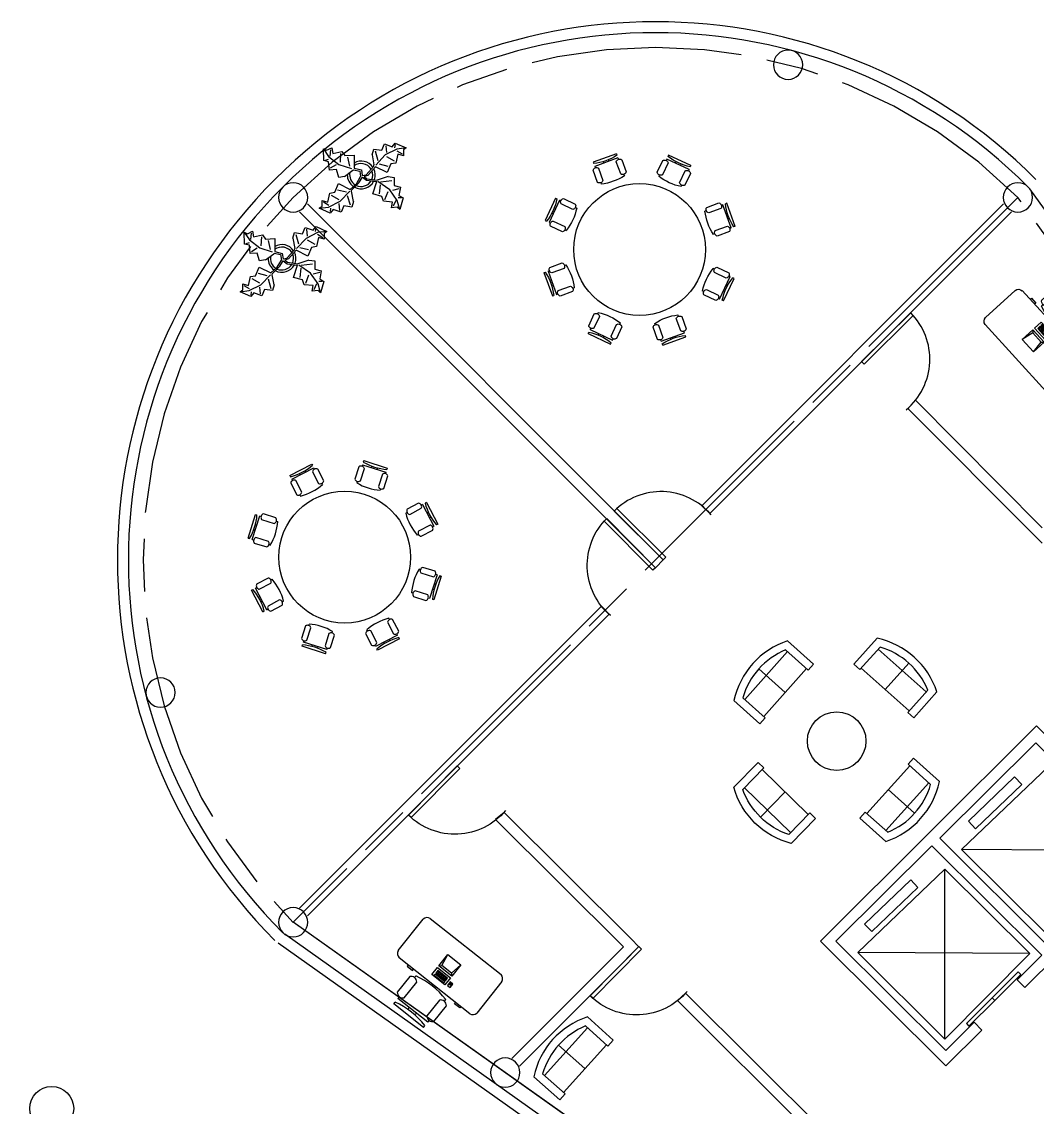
# Model space of a CAD drawing. Header units: millimetres. Extents: x 9 to 248, y 25 to 124.
# Drawn here: x 174.04 to 187.91, y 101.68 to 116.51 of the extents above; entities that cross this region are included whole.
import ezdxf

# ---------------------------------------------------------------- set-up
doc = ezdxf.new("R2010")
doc.units = ezdxf.units.MM
doc.header["$LTSCALE"] = 0.8
doc.header["$MEASUREMENT"] = 0
doc.linetypes.add('ACAD_ISO08W100', pattern=[36, 24, -3, 6, -3])
for name, color, linetype in [('COLUMNAS', 5, 'Continuous'), ('COTAS', 3, 'Continuous'), ('EJES', 1, 'ACAD_ISO08W100'), ('MUEBLES', 2, 'Continuous'), ('MUROS', 6, 'Continuous')]:
    doc.layers.add(name, color=color, linetype=linetype)

# ---------------------------------------------------------------- blocks, each defined once
blk = doc.blocks.new('COLUMNA')
at = {"layer": 'COLUMNAS', "ltscale": 0.15}
blk.add_circle((78.551, 72.792), 0.3, dxfattribs=at)
blk = doc.blocks.new('columna0001')
at = {"layer": 'COLUMNAS', "ltscale": 0.15}
blk.add_circle((0, 0), 0.2, dxfattribs=at)
blk = doc.blocks.new('ele.001')
at = {"layer": 'MUEBLES', "ltscale": 0.15}
for p, q in [((0.739, 1.732), (-0.453, 0.591)), ((0.737, -0.591), (0.739, 1.732)), ((1.899, 0.577), (-0.453, 0.591)), ((0.737, -0.591), (1.899, 0.577)), ((-0.68, 0.325), (-1.872, -0.816)), ((-0.682, -1.998), (-0.68, 0.325)), ((0.48, -0.83), (-1.872, -0.816)), ((-0.682, -1.998), (0.48, -0.83))]:
    blk.add_line(p, q, dxfattribs=at)
for points in [[(0.739, 1.732), (1.899, 0.577)], [(0.737, -0.591), (-0.453, 0.591)], [(-0.68, 0.325), (0.48, -0.83)], [(-0.682, -1.998), (-1.872, -0.816)]]:
    blk.add_lwpolyline(points, dxfattribs=at)
for points in [[(0.272, 1.583), (-0.358, 0.977), (-0.261, 0.876), (0.369, 1.482)], [(1.385, -0.026), (1.42, -0.062), (1.774, 0.292), (1.739, 0.327)], [(-1.147, 0.176), (-1.777, -0.429), (-1.68, -0.53), (-1.051, 0.075)], [(1.032, -0.38), (1.067, -0.415), (1.42, -0.062), (1.385, -0.026)], [(-0.034, -1.433), (0.001, -1.468), (0.355, -1.115), (0.32, -1.079)], [(-0.387, -1.786), (-0.352, -1.822), (0.001, -1.468), (-0.034, -1.433)]]:
    blk.add_lwpolyline(points, close=True, dxfattribs=at)
at = {"layer": 'MUROS', "ltscale": 0.15}
for p, q in [((-0.899, 0.814), (0.571, 2.279)), ((0.571, 2.279), (2.277, 0.556)), ((2.062, 0.555), (1.724, 0.22)), ((2.277, 0.556), (1.83, 0.114)), ((1.724, 0.22), (1.83, 0.114)), ((1.137, -0.361), (0.75, -0.745)), ((1.137, -0.361), (1.243, -0.468)), ((1.243, -0.468), (0.749, -0.957)), ((0.643, -0.852), (0.305, -1.186)), ((0.858, -0.851), (0.411, -1.293)), ((0.305, -1.186), (0.411, -1.293)), ((-0.282, -1.768), (-0.669, -2.151)), ((-0.282, -1.768), (-0.176, -1.874)), ((-0.176, -1.874), (-0.67, -2.363))]:
    blk.add_line(p, q, dxfattribs=at)
for points in [[(0.75, -0.745), (-0.75, 0.745), (0.561, 2.05), (2.063, 0.555)], [(-0.67, -2.363), (-2.381, -0.661), (-0.857, 0.856), (-0.857, 0.856)], [(-0.669, -2.151), (-2.169, -0.662), (-0.858, 0.643), (0.644, -0.851)], [(0.643, -0.852), (-0.859, 0.642)]]:
    blk.add_lwpolyline(points, dxfattribs=at)
blk = doc.blocks.new('escr')
at = {"linetype": 'Continuous'}
for p, q in [((-0.76, -0.213), (-0.76, 0.336)), ((-0.692, 0.404), (0.543, 0.404)), ((0.611, 0.336), (0.611, -0.213)), ((-0.198, -0.03), (-0.198, 0.168)), ((-0.168, 0), (-0.198, 0.168)), ((-0.198, 0.168), (0.03, 0.168)), ((0.03, 0.168), (0, 0)), ((0.03, 0.168), (0.03, -0.03)), ((-0.198, -0.03), (-0.168, 0)), ((0, 0), (-0.168, 0)), ((0, 0), (0.03, -0.03)), ((0.03, -0.03), (-0.198, -0.03)), ((-0.198, -0.061), (0.03, -0.061)), ((-0.198, -0.183), (-0.198, -0.061)), ((0, -0.091), (-0.168, -0.091)), ((-0.168, -0.091), (-0.168, -0.137)), ((0, -0.107), (-0.168, -0.107)), ((-0.168, -0.122), (0, -0.122)), ((-0.168, -0.137), (0, -0.137)), ((0, -0.137), (0, -0.091)), ((0.03, -0.061), (0.03, -0.183)), ((0.061, -0.107), (0.061, -0.168)), ((0.107, -0.107), (0.061, -0.107)), ((0.069, -0.122), (0.069, -0.137)), ((0.099, -0.122), (0.069, -0.122)), ((0.069, -0.137), (0.099, -0.137)), ((0.084, -0.122), (0.084, -0.137)), ((0.099, -0.137), (0.099, -0.122)), ((0.107, -0.168), (0.107, -0.107)), ((0.543, -0.282), (-0.692, -0.282)), ((-0.532, -0.282), (-0.532, -0.305)), ((-0.44, -0.305), (-0.44, -0.282)), ((0.03, -0.183), (-0.198, -0.183)), ((0, -0.152), (-0.168, -0.152)), ((-0.168, -0.152), (-0.168, -0.168)), ((-0.168, -0.168), (0, -0.168)), ((0, -0.168), (0, -0.152)), ((0.061, -0.168), (0.107, -0.168)), ((0.291, -0.305), (0.291, -0.282)), ((0.383, -0.282), (0.383, -0.305)), ((-0.532, -0.305), (-0.44, -0.305)), ((-0.418, -0.393), (-0.418, -0.667)), ((-0.357, -0.362), (-0.357, -0.332)), ((-0.296, -0.667), (-0.296, -0.393)), ((0.1, -0.393), (0.1, -0.667)), ((0.161, -0.362), (0.161, -0.332)), ((0.222, -0.667), (0.222, -0.393)), ((0.383, -0.305), (0.291, -0.305)), ((-0.357, -0.728), (-0.357, -0.698)), ((0.161, -0.728), (-0.357, -0.728)), ((-0.159, -0.76), (-0.159, -0.728)), ((-0.037, -0.728), (-0.037, -0.761)), ((0.161, -0.728), (0.161, -0.698)), ((-0.357, -0.82), (-0.357, -0.789)), ((0.161, -0.82), (-0.357, -0.82)), ((0.161, -0.82), (0.161, -0.789))]:
    blk.add_line(p, q, dxfattribs=at)
for centre, radius, start, end in [((-0.68, 0.324), 0.0808, 98.1301, 171.8699), ((0.531, 0.324), 0.0808, 8.1301, 81.8699), ((-0.68, -0.202), 0.0808, 188.1301, 261.8699), ((0.531, -0.202), 0.0808, 278.1301, 351.8699), ((-0.357, -0.439), 0.0762, 36.8699, 143.1301), ((-0.098, -1.418), 1.116, 76.5803, 103.4197), ((0.161, -0.439), 0.0762, 36.8699, 143.1301), ((-0.357, -0.621), 0.0762, 216.8699, 323.1301), ((0.161, -0.621), 0.0762, 216.8699, 323.1301), ((-0.098, -1.875), 1.116, 76.5803, 103.4197)]:
    blk.add_arc(centre, radius, start, end, dxfattribs=at)
blk = doc.blocks.new('puerta500')
at = {"layer": 'MUEBLES', "ltscale": 0.15}
for p, q in [((290.955, 111.851), (290.919, 111.817)), ((291.591, 111.15), (290.919, 111.817)), ((291.591, 111.15), (291.626, 111.186))]:
    blk.add_line(p, q, dxfattribs=at)
blk.add_lwpolyline([(291.626, 111.186), (290.955, 111.851)], dxfattribs=at)
blk.add_arc((291.558, 111.183), 0.9, 40.4455, 135.2257, dxfattribs=at)
blk = doc.blocks.new('Plant - Rubber or Philodendron')
at = {"linetype": 'Continuous'}
for p, q in [((-16.2005, 11.4774), (-13.9899, 8.1064)), ((-16.2005, 11.4774), (-14.8639, 10.7964)), ((-16.0159, 6.3329), (-16.2005, 11.4774)), ((-14.8639, 10.7964), (-12.6195, 11.8975)), ((-13.3174, 8.325), (-13.0735, 11.0065)), ((-12.6195, 11.8975), (-12.1909, 9.4345)), ((-12.1909, 9.4345), (-8.3829, 10.3)), ((-8.8369, 9.409), (-9.0894, 5.6095)), ((-8.3829, 10.3), (-7.0549, 8.501)), ((4.6914, 8.8812), (5.3859, 11.2828)), ((5.3859, 11.2828), (8.8871, 10.7908)), ((5.9878, 10.4842), (7.1971, 6.3869)), ((8.8871, 10.7908), (9.9809, 13.4933)), ((9.9809, 13.4933), (13.3837, 12.301)), ((15.3859, 11.3055), (10.3916, 8.7942)), ((10.5828, 12.6946), (10.8893, 9.7953)), ((13.3837, 12.301), (14.68, 13.9039)), ((14.5816, 13.2037), (14.3848, 11.8033)), ((14.68, 13.9039), (19.3848, 11.8146)), ((15.2875, 10.6053), (17.5907, 9.2105)), ((19.3848, 11.8146), (15.3859, 11.3055)), ((19.3848, 11.8146), (18.1868, 10.9119)), ((18.1868, 10.9119), (18.1925, 8.4119)), ((-14.0069, 5.8704), (-16.0159, 6.3329)), ((-15.3434, 6.5514), (-13.9984, 6.9884)), ((-13.5868, 2.2894), (-14.0069, 5.8704)), ((-13.9899, 8.1064), (-9.5434, 4.7185)), ((-13.1329, 3.1804), (-10.6614, 4.727)), ((-9.5434, 4.7185), (-4.1917, 2.9888)), ((-7.0549, 8.501), (-3.0284, 8.6941)), ((-4.8529, 4.012), (-5.7184, 7.82)), ((-3.0284, 8.6941), (-3.0709, 3.1041)), ((4.6914, 8.8812), (5.5014, 4.4831)), ((10.3916, 8.7942), (6.2847, 4.4028)), ((7.7005, 4.8881), (11.5025, 3.9967)), ((14.2977, 6.1031), (10.9934, 7.9956)), ((12.7005, 4.8994), (11.1089, 1.1958)), ((14.8995, 5.3044), (12.7005, 4.8994)), ((15.7909, 9.1065), (14.8995, 5.3044)), ((18.1925, 8.4119), (15.7909, 9.1065)), ((-10.6784, 2.491), (-13.5868, 2.2894)), ((-9.5858, -0.8715), (-10.6784, 2.491)), ((-7.1228, -0.443), (-3.5248, 2.2131)), ((-3.5248, 2.2131), (-3.3011, 2.4355)), ((-3.3011, 2.4355), (-0.5306, 1.7947)), ((-3.0709, 3.1041), (0.0797, 2.3163)), ((-0.5306, 1.7947), (-0.2255, -0.5527)), ((-0.5306, 1.7947), (-0.5306, 1.7947)), ((0.0797, 2.3163), (0.4866, -0.031)), ((0.4866, -0.031), (2.1141, 0.2298)), ((2.1141, 0.2298), (5.4346, 3.9146)), ((6.1032, 3.6844), (2.8262, -0.031)), ((5.4346, 3.9146), (5.5014, 4.4831)), ((11.1089, 1.1958), (6.1032, 3.6844)), ((-11.3237, -7.2629), (-9.7321, -3.5593)), ((-9.7321, -3.5593), (-4.7264, -6.0479)), ((-7.1228, -0.443), (-9.5858, -0.8715)), ((-2.019, -3.6148), (-4.7264, -6.0479)), ((-4.0579, -6.2781), (-0.9375, -3.1608)), ((-2.019, -3.6148), (-0.2255, -0.5527)), ((-0.9375, -3.1608), (0.5883, -0.8135)), ((0.5883, -0.8135), (2.2447, -2.0916)), ((2.8262, -0.031), (1.3003, -0.5527)), ((1.3003, -0.5527), (2.4193, -1.4655)), ((2.2447, -2.0916), (6.7108, -2.6626)), ((2.4193, -1.4655), (6.895, -2.1175)), ((4.943, -7.9659), (6.7108, -2.6626)), ((11.6605, -0.5413), (6.895, -2.1175)), ((12.3677, -6.1981), (7.219, -2.6772)), ((8.125, -4.0768), (7.7715, -7.9659)), ((8.3544, -2.7453), (13.1973, -2.1704)), ((11.6605, -0.5413), (14.1354, -0.8948)), ((14.1354, -0.8948), (14.1354, -4.4304)), ((14.1354, -4.4304), (16.9638, -5.1375)), ((-14.4141, -11.4699), (-13.5228, -7.6679)), ((-13.5228, -7.6679), (-11.3237, -7.2629)), ((-12.921, -8.4665), (-9.6166, -10.359)), ((-6.3237, -7.2516), (-10.1257, -6.3602)), ((-9.0148, -11.1577), (-4.9047, -6.8122)), ((-4.611, -12.8477), (-5.8203, -8.7504)), ((-4.1246, -6.8466), (-4.0579, -6.2781)), ((-3.3146, -11.2447), (-4.1246, -6.8466)), ((8.8321, -9.0266), (4.943, -7.9659)), ((9.5392, -11.1479), (8.8321, -9.0266)), ((10.2463, -10.4408), (11.6605, -6.9053)), ((15.5496, -10.7943), (12.3677, -6.1981)), ((16.2567, -5.8446), (13.4283, -6.5517)), ((16.9638, -5.1375), (16.2567, -8.673)), ((16.2567, -8.673), (18.0245, -9.7337)), ((-18.008, -14.1781), (-16.8101, -13.2754)), ((-18.008, -14.1781), (-14.0091, -13.669)), ((-16.8157, -10.7754), (-14.4141, -11.4699)), ((-16.8101, -13.2754), (-16.8157, -10.7754)), ((-13.9107, -12.9688), (-16.2139, -11.574)), ((-14.0091, -13.669), (-9.0148, -11.1577)), ((-9.206, -15.0581), (-9.5126, -12.1588)), ((-7.5103, -13.1543), (-8.6042, -15.8568)), ((-4.0092, -13.6463), (-7.5103, -13.1543)), ((-3.3146, -11.2447), (-4.0092, -13.6463)), ((13.4283, -11.5015), (9.5392, -11.1479)), ((13.0748, -13.9763), (13.4283, -11.5015)), ((15.5496, -13.6228), (13.0748, -13.9763)), ((14.8425, -10.7943), (13.7819, -13.2692)), ((16.6103, -14.6834), (15.5496, -10.7943)), ((16.6103, -14.6834), (15.5496, -13.6228)), ((17.3174, -9.7337), (15.9032, -9.7337)), ((18.0245, -9.7337), (16.6103, -14.6834)), ((-13.3032, -16.2674), (-18.008, -14.1781)), ((-12.0069, -14.6645), (-13.3032, -16.2674)), ((-13.2048, -15.5672), (-13.008, -14.1668)), ((-8.6042, -15.8568), (-12.0069, -14.6645))]:
    blk.add_line(p, q, dxfattribs=at)
for centre, radius, start, end in [((0, 0), 6.1275, 34.37569, 120.1028), ((-0.0601, -0.2075), 5.2461, 33.82192, 124.9414), ((0.0308, 0.1664), 6, 178.6147, 235.1169), ((0.0308, 0.1664), 5, 168.1647, 238.6725), ((-0.2664, 0.1682), 5.2775, 338.4094, 20.03007), ((-0.098, 0.1364), 6.1288, 341.2017, 26.09184), ((-0.0234, 0.3825), 6.1492, 242.5812, 331.2714), ((-0.1102, 0.4886), 5.2883, 247.3711, 327.472)]:
    blk.add_arc(centre, radius, start, end, dxfattribs=at)
blk = doc.blocks.new('Chair - Desk')
at = {"linetype": 'Continuous'}
for p, q in [((-8.5, 0), (-8.5, -1)), ((-8.5, 0), (8.5, 0)), ((8.5, 0), (8.5, -1)), ((-10.5, -5), (-10.5, -14)), ((-8.5, -3), (-8.5, -4)), ((-8.5, -3), (8.5, -3)), ((-6.5, -14), (-6.5, -5)), ((-2, -3), (-2, -1.9355)), ((2, -1.9576), (2, -3)), ((6.5, -5), (6.5, -14)), ((8.5, -3), (8.5, -4)), ((10.5, -14), (10.5, -5)), ((-8.5, -15), (-8.5, -16)), ((8.5, -15), (8.5, -16))]:
    blk.add_line(p, q, dxfattribs=at)
for centre, radius, start, end in [((-8.5, -6.5), 2.5, 36.8699, 143.1301), ((0, 34.625), 36.625, 256.5803, 283.4197), ((8.5, -6.5), 2.5, 36.8699, 143.1301), ((-8.5, -12.5), 2.5, 216.8699, 323.1301), ((8.5, -12.5), 2.5, 216.8699, 323.1301), ((0, 19.625), 36.625, 256.5803, 283.4197)]:
    blk.add_arc(centre, radius, start, end, dxfattribs=at)
blk = doc.blocks.new('Sofa - Roundback Loveseat 5 ft.')
at = {"linetype": 'Continuous'}
for p, q in [((0, -32.44198), (0, -5.99998)), ((-24, -33.99998), (-24, -11.46958)), ((-23.9998, -13.38178), (23.99986, -13.38178)), ((24.00004, -33.99998), (24.00004, -11.46958)), ((-24, -32.44198), (24.00004, -32.44198))]:
    blk.add_line(p, q, dxfattribs=at)
for points in [[(-24, -33.99998), (-30, -33.99998), (-30, -7.99998)], [(30.00004, -7.99998), (30.00004, -33.99998), (24.00004, -33.99998)]]:
    blk.add_lwpolyline(points, dxfattribs=at)
for centre, radius, start, end in [((0, -60.24998), 60.24998, 60.13715, 119.8628), ((0, -61.38438), 55.38444, 64.32083, 115.6792)]:
    blk.add_arc(centre, radius, start, end, dxfattribs=at)

msp = doc.modelspace()

# ---------------------------------------------------------------- linework, layer by layer
at = {"layer": 'EJES', "ltscale": 0.15}
msp.add_line((192.734, 107.034), (187.644, 114.107), dxfattribs=at)
at = {"layer": 'EJES', "linetype": 'ByBlock', "ltscale": 0.15}
for p in [(184.757, 99.241), (184.818, 99.197)]:
    msp.add_line(p, (177.745, 104.208), dxfattribs=at)
at = {"layer": 'EJES', "ltscale": 0.15}
msp.add_lwpolyline([(187.644, 114.107), (177.745, 104.208)], dxfattribs=at)
msp.add_arc((182.694, 109.157), 7, 45, 225, dxfattribs=at)
msp.add_arc((182.694, 109.157), 7, 45, 225, dxfattribs=at)
at = {"layer": 'MUEBLES', "ltscale": 0.15}
for centre, radius in [((182.477, 113.396), 0.9), ((178.449, 109.195), 0.9), ((185.169, 106.683), 0.4)]:
    msp.add_circle(centre, radius, dxfattribs=at)
at = {"layer": 'MUROS', "ltscale": 0.15}
for p, q in [((192.781, 107.306), (187.807, 114.224)), ((177.939, 114.019), (182.801, 109.157)), ((177.833, 113.913), (182.694, 109.051)), ((187.871, 109.49), (186.143, 111.227)), ((187.977, 109.596), (186.241, 111.342)), ((183.436, 109.793), (183.327, 109.895)), ((187.977, 109.384), (187.871, 109.49)), ((182.748, 109.104), (182.694, 109.051)), ((181.956, 108.525), (182.078, 108.399)), ((180.625, 105.709), (180.51, 105.611)), ((182.256, 103.875), (180.51, 105.611)), ((182.362, 103.981), (180.625, 105.709)), ((184.581, 99.12), (177.629, 104.044)), ((182.468, 103.875), (182.362, 103.981)), ((184.495, 98.997), (177.542, 103.922)), ((180.731, 102.35), (182.256, 103.875)), ((180.837, 102.244), (182.362, 103.769)), ((182.996, 103.138), (183.105, 103.241)), ((185.821, 100.539), (183.105, 103.241)), ((185.621, 100.527), (182.996, 103.138))]:
    msp.add_line(p, q, dxfattribs=at)
at = {"layer": 'MUROS'}
for p, q in [((183.327, 109.895), (187.45, 114.019)), ((183.436, 109.793), (187.556, 113.913)), ((182.694, 109.051), (182.801, 109.157)), ((177.833, 104.402), (181.956, 108.525)), ((177.939, 104.296), (182.061, 108.417))]:
    msp.add_line(p, q, dxfattribs=at)
at = {"layer": 'MUROS', "ltscale": 0.15}
for radius in [7.35, 7.2]:
    msp.add_arc((182.694, 109.157), radius, 45, 225, dxfattribs=at)

# ---------------------------------------------------------------- block references
at = {"layer": 'COLUMNAS', "xscale": -1, "rotation": 270.0000000000007}
for p in [(184.506, 115.919), (177.745, 114.107), (187.644, 114.107), (175.933, 107.346), (177.745, 104.208), (180.642, 102.155)]:
    msp.add_blockref('columna0001', p, dxfattribs=at)
at = {"layer": 'COLUMNAS', "rotation": 150}
msp.add_blockref('COLUMNA', (278.87, 125.43), dxfattribs=at)
at = {"layer": 'COTAS', "ltscale": 0.15, "xscale": 0.03174999999998818, "yscale": 0.03175000000000239, "zscale": 0.03175}
for p in [(178.674, 114.409), (177.591, 113.269)]:
    msp.add_blockref('Plant - Rubber or Philodendron', p, dxfattribs=at)
at = {"layer": 'MUEBLES', "ltscale": 0.15}
for name, p, xscale, yscale, zscale, rotation in [('Chair - Desk', (182.003, 114.645), -0.01984374999998699, 0.01984375000000682, 0.01984375, 19.95329041641733), ('Chair - Desk', (183.025, 114.614), -0.01984374999997732, 0.01984375000000682, 0.01984375, 334.9532904163529), ('Chair - Desk', (181.259, 113.944), -0.01984374999999705, 0.01984375000000682, 0.01984375, 64.95329041642478), ('Chair - Desk', (183.726, 113.87), -0.0198437499999955, 0.01984375000000682, 0.01984375, 289.9532904163647), ('Chair - Desk', (181.228, 112.922), -0.0198437499999955, 0.01984375000000682, 0.01984375, 109.9532904163647), ('Chair - Desk', (183.696, 112.848), -0.01984374999999705, 0.01984375000000682, 0.01984375, 244.9532904164248), ('Chair - Desk', (181.929, 112.177), -0.01984374999997732, 0.01984375000000682, 0.01984375, 154.9532904163528), ('Chair - Desk', (182.951, 112.147), -0.01984374999998699, 0.01984375000000682, 0.01984375, 199.9532904164173), ('Chair - Desk', (177.85, 110.389), 0.01984375000001463, 0.01984375000000682, 0.01984375, 27.45037571246496), ('Chair - Desk', (178.87, 110.462), 0.0198437500000102, 0.01984375000000682, 0.01984375, 342.4503757125063), ('Chair - Desk', (179.643, 109.793), 0.01984374999999547, 0.01984375000000682, 0.01984375, 297.4503757124475), ('Chair - Desk', (177.181, 109.616), 0.01984374999998809, 0.01984375000000682, 0.01984375, 72.45037571257224), ('Chair - Desk', (179.716, 108.773), 0.01984374999998809, 0.01984375000000682, 0.01984375, 252.4503757125722), ('Chair - Desk', (177.254, 108.596), 0.01984374999999547, 0.01984375000000682, 0.01984375, 117.4503757124475), ('Chair - Desk', (179.047, 108), 0.01984375000001463, 0.01984375000000682, 0.01984375, 207.450375712465), ('Chair - Desk', (178.027, 107.927), 0.0198437500000102, 0.01984375000000682, 0.01984375, 162.4503757125063), ('Sofa - Roundback Loveseat 5 ft.', (184.023, 107.741), 0.01828800000001817, 0.01828799999999831, 0.018288, 48.13501181654908), ('Sofa - Roundback Loveseat 5 ft.', (186.228, 107.829), 0.0182879999999992, 0.01828799999999831, 0.018288, 318.1350118166154), ('Sofa - Roundback Loveseat 5 ft.', (184.053, 105.564), -0.01828799999999354, 0.01828799999999831, 0.018288, 135.6774174757719), ('Sofa - Roundback Loveseat 5 ft.', (186.316, 105.624), 0.01828800000001817, 0.01828799999999831, 0.018288, 228.1350118165491), ('Sofa - Roundback Loveseat 5 ft.', (181.289, 102.605), 0.01828800000001817, 0.01828799999999831, 0.018288, 48.13501181654908)]:
    msp.add_blockref(name, p, dxfattribs=dict(at, xscale=xscale, yscale=yscale, zscale=zscale, rotation=rotation))
at = {"layer": 'MUEBLES', "xscale": -1, "rotation": 132.3223905804156}
msp.add_blockref('escr', (187.961, 112.133), dxfattribs=at)
at = {"layer": 'MUEBLES', "rotation": 321.5647550340494}
msp.add_blockref('escr', (179.909, 103.515), dxfattribs=at)
at = {"layer": 'MUROS', "rotation": 269.4999999999987}
msp.add_blockref('puerta500', (76.907, 404.415), dxfattribs=at)
at = {"layer": 'MUROS'}
for name, p in [('puerta500', (-108.79, -1.993)), ('ele.001', (187.328, 104.61))]:
    msp.add_blockref(name, p, dxfattribs=at)
at = {"layer": 'MUROS', "xscale": -1}
for p, rotation in [((293.845, 400.642), 90), ((-112.563, 214.945), 180.4999999999997), ((-110.081, 212.477), 180.4999999999997)]:
    msp.add_blockref('puerta500', p, dxfattribs=dict(at, rotation=rotation))

doc.saveas('drawing.dxf')
